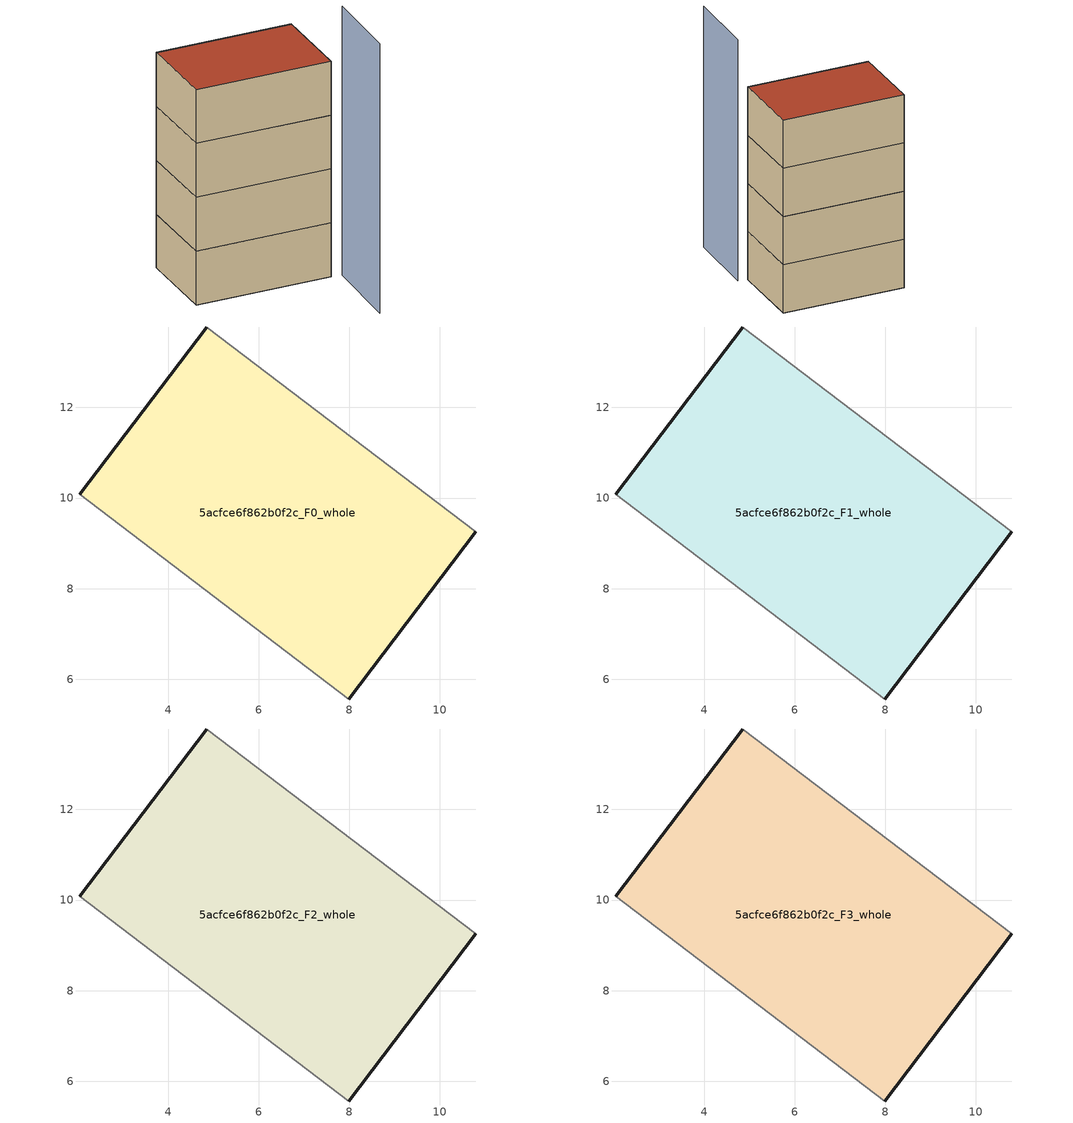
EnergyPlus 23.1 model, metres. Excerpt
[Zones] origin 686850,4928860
5acfce6f862b0f2c_F0_whole
 floor ground (EU_floor_Construction): 7.98,5.57 10.8,9.26 4.85,13.78 2.05,10.08 z0
 wall outside (EU_wall_Construction): 2.05,10.08 4.85,13.78 / 10.8,9.26 7.98,5.57 z0:3
 wall adiabatic (EU_wall_Construction): 7.98,5.57 2.05,10.08 / 4.85,13.78 10.8,9.26 z0:3
5acfce6f862b0f2c_F1_whole
 floor to 5acfce6f862b0f2c_F0_whole (EU_floor_Construction): 7.98,5.57 10.79,9.26 4.85,13.78 2.04,10.08 z3
 wall outside (EU_wall_Construction): 2.05,10.08 4.85,13.78 / 10.8,9.26 7.98,5.57 z3:6
 wall adiabatic (EU_wall_Construction): 7.98,5.57 2.05,10.08 / 4.85,13.78 10.8,9.26 z3:6
5acfce6f862b0f2c_F2_whole
 floor to 5acfce6f862b0f2c_F1_whole (EU_floor_Construction): 7.98,5.57 10.79,9.26 4.85,13.78 2.04,10.08 z6
 wall outside (EU_wall_Construction): 2.05,10.08 4.85,13.78 / 10.8,9.26 7.98,5.57 z6:9
 wall adiabatic (EU_wall_Construction): 7.98,5.57 2.05,10.08 / 4.85,13.78 10.8,9.26 z6:9
5acfce6f862b0f2c_F3_whole
 floor to 5acfce6f862b0f2c_F2_whole (EU_floor_Construction): 7.98,5.57 10.79,9.26 4.85,13.78 2.04,10.08 z9
 wall outside (EU_wall_Construction): 2.05,10.08 4.85,13.78 / 10.8,9.26 7.98,5.57 z9:12
 wall adiabatic (EU_wall_Construction): 7.98,5.57 2.05,10.08 / 4.85,13.78 10.8,9.26 z9:12
 roof outside (EU_roof_Construction): 10.8,9.26 7.98,5.57 2.05,10.08 4.85,13.78 z12
shading: 8.37,5.15 5.46,1.52 z0:15
[Building]
EU S2 Campaign: North Axis=0; Terrain=City; Solar Distribution=FullExterior
[Site:Location]
Bologna: Latitude=44.5; Longitude=11.25; Time Zone=1; Elevation=37
[SizingPeriod:WeatherFileDays]
AnnualSizingPeriod: Begin Month=1; Begin Day of Month=1; End Month=12; End Day of Month=31; Day of Week for Start Day=Monday; Use Weather File Daylight Saving Period=No; Use Weather File Rain and Snow Indicators=No
[MATERIAL]
EU_InternalMass_Material: Roughness=MediumRough; Thickness=0.1; Conductivity=1; Density=1800; Specific Heat=900; Thermal Absorptance=0.9; Solar Absorptance=0.7; Visible Absorptance=0.7
[MATERIAL:NOMASS] Roughness=MediumRough; Thermal Absorptance=0.9; Solar Absorptance=0.7; Visible Absorptance=0.7
Name | Thermal Resistance
EU_wall_NoMass | 0.937881
EU_roof_NoMass | 0.548572
EU_floor_NoMass | 0.71348
[CONSTRUCTION]
EU_wall_Construction: EU_wall_NoMass
EU_roof_Construction: EU_roof_NoMass
EU_floor_Construction: EU_floor_NoMass
EU_InternalMass_Construction: EU_InternalMass_Material
[ZONE] Type=1; Multiplier=1; Ceiling Height=autocalculate; Floor Area=autocalculate; Part of Total Floor Area=Yes
Name | Volume
5acfce6f862b0f2c_F0_whole | 103.9
5acfce6f862b0f2c_F1_whole; 5acfce6f862b0f2c_F2_whole; 5acfce6f862b0f2c_F3_whole | 103.901
[INTERNALMASS] Construction=EU_InternalMass_Construction; Surface Area=34.6334
Name | Zone or ZoneList
5acfce6f862b0f2c_F0_whole_EU_InternalMass | 5acfce6f862b0f2c_F0_whole
5acfce6f862b0f2c_F1_whole_EU_InternalMass | 5acfce6f862b0f2c_F1_whole
5acfce6f862b0f2c_F2_whole_EU_InternalMass | 5acfce6f862b0f2c_F2_whole
5acfce6f862b0f2c_F3_whole_EU_InternalMass | 5acfce6f862b0f2c_F3_whole
[OTHEREQUIPMENT] Fuel Type=Electricity; Design Level Calculation Method=Watts/Area; Power per Zone Floor Area=1; Fraction Latent=0; Fraction Radiant=0; Fraction Lost=0; Carbon Dioxide Generation Rate=0; EndUse Subcategory=EU_Step8_InternalGains
Name | Zone or ZoneList or Space or SpaceList | Schedule
EU_Step8_InternalGain_5acfce6f862b0f2c_F0_whole_f000 | 5acfce6f862b0f2c_F0_whole | EU_Step8_GainSchedule_5acfce6f862b0f2c_F0_whole_f000
EU_Step8_InternalGain_5acfce6f862b0f2c_F1_whole_f000 | 5acfce6f862b0f2c_F1_whole | EU_Step8_GainSchedule_5acfce6f862b0f2c_F1_whole_f000
EU_Step8_InternalGain_5acfce6f862b0f2c_F2_whole_f000 | 5acfce6f862b0f2c_F2_whole | EU_Step8_GainSchedule_5acfce6f862b0f2c_F2_whole_f000
EU_Step8_InternalGain_5acfce6f862b0f2c_F3_whole_f000 | 5acfce6f862b0f2c_F3_whole | EU_Step8_GainSchedule_5acfce6f862b0f2c_F3_whole_f000
[ZONEVENTILATION:DESIGNFLOWRATE] Schedule=EU_AlwaysOn; Design Flow Rate Calculation Method=AirChanges/Hour; Air Changes per Hour=0.687892; Ventilation Type=Natural; Fan Pressure Rise=0; Fan Total Efficiency=1; Constant Term Coefficient=1; Temperature Term Coefficient=0; Velocity Term Coefficient=0; Velocity Squared Term Coefficient=0; Minimum Indoor Temperature=-100; Maximum Indoor Temperature=100; Delta Temperature=-100; Minimum Outdoor Temperature=-100; Maximum Outdoor Temperature=100; Maximum Wind Speed=40
Name | Zone or ZoneList or Space or SpaceList
EU_ConstantAir_5acfce6f862b0f2c_F0_whole | 5acfce6f862b0f2c_F0_whole
EU_ConstantAir_5acfce6f862b0f2c_F1_whole | 5acfce6f862b0f2c_F1_whole
EU_ConstantAir_5acfce6f862b0f2c_F2_whole | 5acfce6f862b0f2c_F2_whole
EU_ConstantAir_5acfce6f862b0f2c_F3_whole | 5acfce6f862b0f2c_F3_whole
[HVACTEMPLATE:THERMOSTAT] Constant Heating Setpoint=20; Constant Cooling Setpoint=50
EU_HeatOnly_5acfce6f862b0f2c_F0_whole; EU_HeatOnly_5acfce6f862b0f2c_F1_whole; EU_HeatOnly_5acfce6f862b0f2c_F2_whole; EU_HeatOnly_5acfce6f862b0f2c_F3_whole
[HVACTEMPLATE:ZONE:IDEALLOADSAIRSYSTEM] System Availability Schedule=EU_AlwaysOn; Maximum Heating Supply Air Temperature=50; Minimum Cooling Supply Air Temperature=13; Maximum Heating Supply Air Humidity Ratio=0.0156; Minimum Cooling Supply Air Humidity Ratio=0.0077; Heating Limit=NoLimit; Cooling Limit=NoLimit; Heating Availability Schedule=EU_AlwaysOn; Cooling Availability Schedule=EU_CoolingOff; Dehumidification Control Type=ConstantSensibleHeatRatio; Cooling Sensible Heat Ratio=0.7; Dehumidification Setpoint=60; Humidification Control Type=None; Humidification Setpoint=30; Outdoor Air Method=None; Outdoor Air Flow Rate per Person=0.00944; Outdoor Air Flow Rate per Zone Floor Area=0; Outdoor Air Flow Rate per Zone=0; Demand Controlled Ventilation Type=None; Outdoor Air Economizer Type=NoEconomizer; Heat Recovery Type=None; Sensible Heat Recovery Effectiveness=0.7; Latent Heat Recovery Effectiveness=0.65
Name | Template Thermostat
5acfce6f862b0f2c_F0_whole | EU_HeatOnly_5acfce6f862b0f2c_F0_whole
5acfce6f862b0f2c_F1_whole | EU_HeatOnly_5acfce6f862b0f2c_F1_whole
5acfce6f862b0f2c_F2_whole | EU_HeatOnly_5acfce6f862b0f2c_F2_whole
5acfce6f862b0f2c_F3_whole | EU_HeatOnly_5acfce6f862b0f2c_F3_whole
[SIZING:ZONE] Zone Cooling Design Supply Air Temperature Input Method=SupplyAirTemperature; Zone Cooling Design Supply Air Temperature=13; Zone Heating Design Supply Air Temperature Input Method=SupplyAirTemperature; Zone Heating Design Supply Air Temperature=50; Zone Cooling Design Supply Air Humidity Ratio=0.008; Zone Heating Design Supply Air Humidity Ratio=0.008; Cooling Design Air Flow Method=DesignDay; Cooling Design Air Flow Rate=0; Cooling Minimum Air Flow per Zone Floor Area=0.000762; Cooling Minimum Air Flow=0; Cooling Minimum Air Flow Fraction=0.2; Heating Design Air Flow Method=DesignDay; Heating Design Air Flow Rate=0; Heating Maximum Air Flow per Zone Floor Area=0.002032; Heating Maximum Air Flow=0.141576; Heating Maximum Air Flow Fraction=0.3; Account for Dedicated Outdoor Air System=No; Dedicated Outdoor Air System Control Strategy=NeutralSupplyAir; Dedicated Outdoor Air Low Setpoint Temperature for Design=autosize; Dedicated Outdoor Air High Setpoint Temperature for Design=autosize; Zone Load Sizing Method=Sensible Load Only No Latent Load; Zone Latent Cooling Design Supply Air Humidity Ratio Input Method=HumidityRatioDifference; Zone Cooling Design Supply Air Humidity Ratio Difference=0.005; Zone Latent Heating Design Supply Air Humidity Ratio Input Method=HumidityRatioDifference; Zone Humidification Design Supply Air Humidity Ratio Difference=0.005
5acfce6f862b0f2c_F0_whole; 5acfce6f862b0f2c_F1_whole; 5acfce6f862b0f2c_F2_whole; 5acfce6f862b0f2c_F3_whole
[SCHEDULE:CONSTANT]
Name | Hourly Value
EU_AlwaysOn | 1
EU_CoolingOff | 0
[SCHEDULE:FILE] Column Number=1; Rows to Skip at Top=0; Number of Hours of Data=8760; Column Separator=Comma; Interpolate to Timestep=No; Minutes per Item=60; Adjust Schedule for Daylight Savings=Yes
Name | File
EU_Step8_GainSchedule_5acfce6f862b0f2c_F0_whole_f000 | ../../schedules/5acfce6f862b0f2c/5acfce6f862b0f2c_F0_whole_f000_gain.csv
EU_Step8_GainSchedule_5acfce6f862b0f2c_F1_whole_f000 | ../../schedules/5acfce6f862b0f2c/5acfce6f862b0f2c_F1_whole_f000_gain.csv
EU_Step8_GainSchedule_5acfce6f862b0f2c_F2_whole_f000 | ../../schedules/5acfce6f862b0f2c/5acfce6f862b0f2c_F2_whole_f000_gain.csv
EU_Step8_GainSchedule_5acfce6f862b0f2c_F3_whole_f000 | ../../schedules/5acfce6f862b0f2c/5acfce6f862b0f2c_F3_whole_f000_gain.csv
